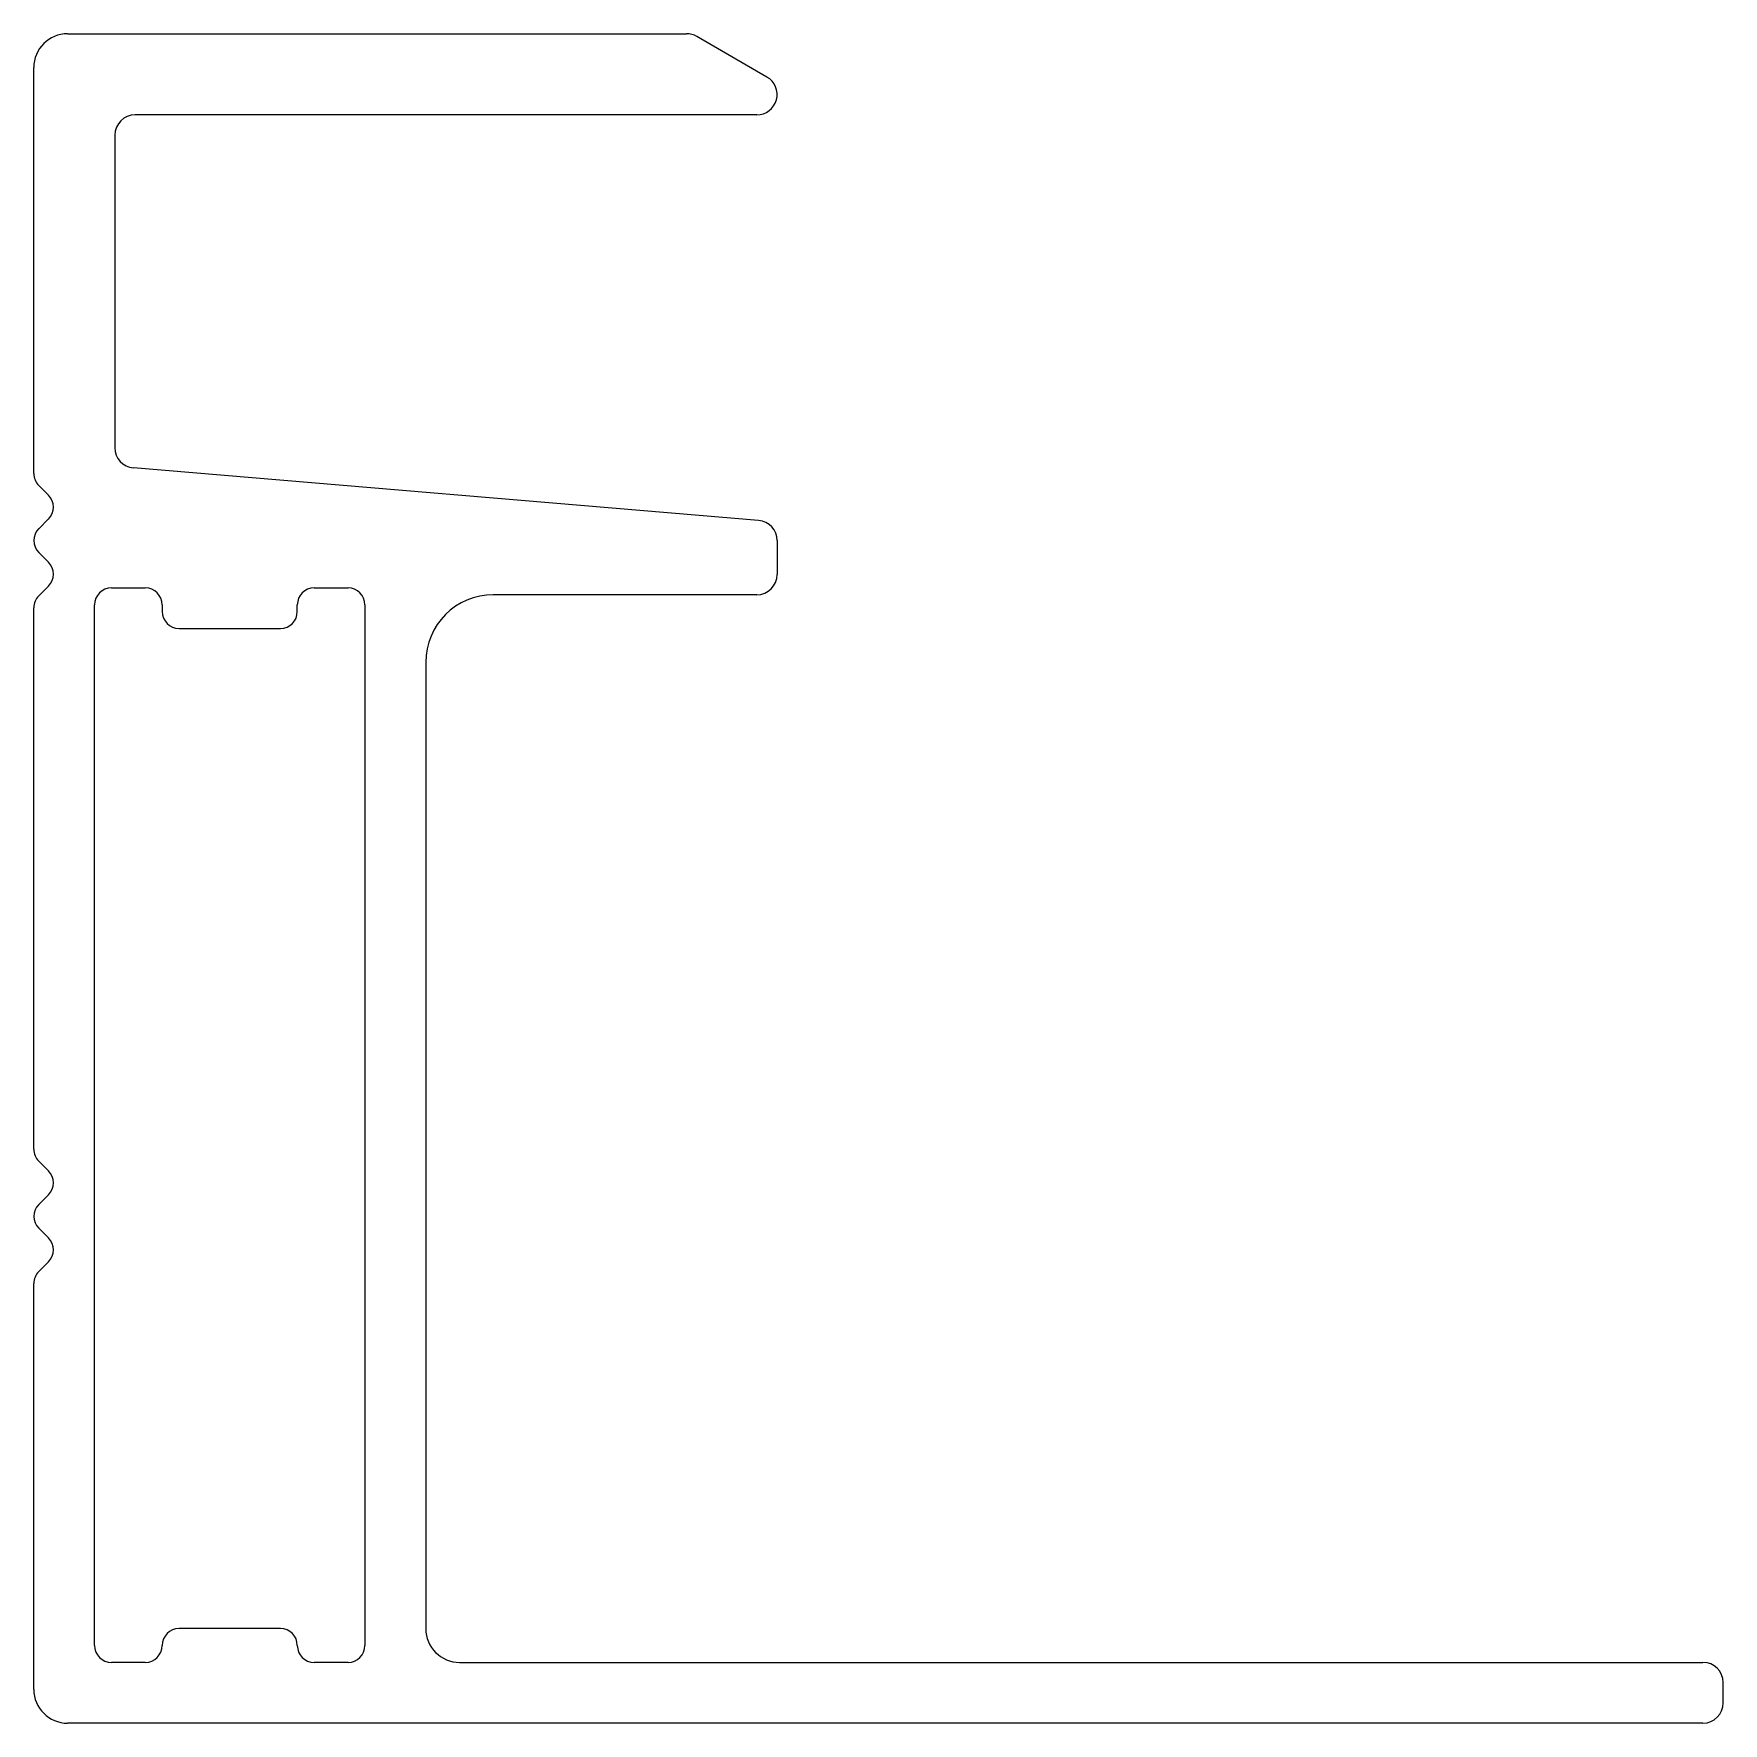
# Model space of a CAD drawing. Extents: x 2217 to 2242, y 2140.6 to 2165.6.
import ezdxf

# ---------------------------------------------------------------- set-up
doc = ezdxf.new("R2010")
doc.units = 0
doc.layers.get('0').update_dxf_attribs({"linetype": 'CONTINUOUS'})

msp = doc.modelspace()

# ---------------------------------------------------------------- linework, layer by layer
at = {"color": 0, "linetype": 'CONTINUOUS'}
for p, q in [((2217.486, 2165.592), (2226.647, 2165.592)), ((2227.836, 2164.951), (2226.797, 2165.551)), ((2216.986, 2159.085), (2216.986, 2165.092)), ((2227.686, 2164.392), (2218.486, 2164.392)), ((2218.186, 2164.092), (2218.186, 2159.467)), ((2227.711, 2158.39), (2218.461, 2159.168)), ((2217.203, 2158.765), (2217.059, 2158.908)), ((2217.203, 2158.412), (2217.059, 2158.268)), ((2227.986, 2158.092), (2227.986, 2157.59)), ((2217.203, 2157.772), (2217.059, 2157.915)), ((2217.203, 2157.418), (2217.059, 2157.275)), ((2218.136, 2157.392), (2218.636, 2157.392)), ((2221.136, 2157.392), (2221.636, 2157.392)), ((2227.686, 2157.29), (2223.786, 2157.29)), ((2216.986, 2149.085), (2216.986, 2157.098)), ((2217.886, 2141.742), (2217.886, 2157.142)), ((2218.886, 2157.142), (2218.886, 2157.042)), ((2220.886, 2157.042), (2220.886, 2157.142)), ((2221.886, 2157.142), (2221.886, 2141.742)), ((2219.136, 2156.792), (2220.636, 2156.792)), ((2222.786, 2156.29), (2222.786, 2141.992)), ((2217.203, 2148.765), (2217.059, 2148.908)), ((2217.203, 2148.412), (2217.059, 2148.268)), ((2217.203, 2147.772), (2217.059, 2147.915)), ((2217.203, 2147.418), (2217.059, 2147.275)), ((2216.986, 2141.092), (2216.986, 2147.098)), ((2220.636, 2141.992), (2219.136, 2141.992)), ((2218.636, 2141.492), (2218.136, 2141.492)), ((2221.636, 2141.492), (2221.136, 2141.492)), ((2223.286, 2141.492), (2241.686, 2141.492)), ((2241.986, 2140.892), (2241.986, 2141.192)), ((2241.686, 2140.592), (2217.486, 2140.592))]:
    msp.add_line(p, q, dxfattribs=at)
for centre, radius, start, end in [((2217.486, 2165.092), 0.5, 90, 180), ((2226.647, 2165.292), 0.3, 60, 90), ((2227.686, 2164.692), 0.3, 270, 60), ((2218.486, 2164.092), 0.3, 90, 180), ((2218.486, 2159.467), 0.3, 180, 265.1928), ((2217.236, 2159.085), 0.25, 180, 225), ((2217.026, 2158.588), 0.25, 315, 45), ((2217.236, 2158.092), 0.25, 135, 225), ((2227.686, 2158.092), 0.3, 0, 85.1928), ((2217.026, 2157.595), 0.25, 315, 45), ((2227.686, 2157.59), 0.3, 270, 0), ((2217.236, 2157.098), 0.25, 135, 180), ((2218.136, 2157.142), 0.25, 90, 180), ((2218.636, 2157.142), 0.25, 0, 90), ((2221.136, 2157.142), 0.25, 90, 180), ((2221.636, 2157.142), 0.25, 0, 90), ((2223.786, 2156.29), 1, 90, 180), ((2219.136, 2157.042), 0.25, 180, 270), ((2220.636, 2157.042), 0.25, 270, 360), ((2217.236, 2149.085), 0.25, 180, 225), ((2217.026, 2148.588), 0.25, 315, 45), ((2217.236, 2148.092), 0.25, 135, 225), ((2217.026, 2147.595), 0.25, 315, 45), ((2217.236, 2147.098), 0.25, 135, 180), ((2219.136, 2141.742), 0.25, 90, 180), ((2220.636, 2141.742), 0.25, 0, 90), ((2223.286, 2141.992), 0.5, 180, 270), ((2218.136, 2141.742), 0.25, 180, 270), ((2218.636, 2141.742), 0.25, 270, 360), ((2221.136, 2141.742), 0.25, 180, 270), ((2221.636, 2141.742), 0.25, 270, 0), ((2241.686, 2141.192), 0.3, 0, 90), ((2217.486, 2141.092), 0.5, 180, 270), ((2241.686, 2140.892), 0.3, 270, 360)]:
    msp.add_arc(centre, radius, start, end, dxfattribs=at)

doc.saveas('drawing.dxf')
